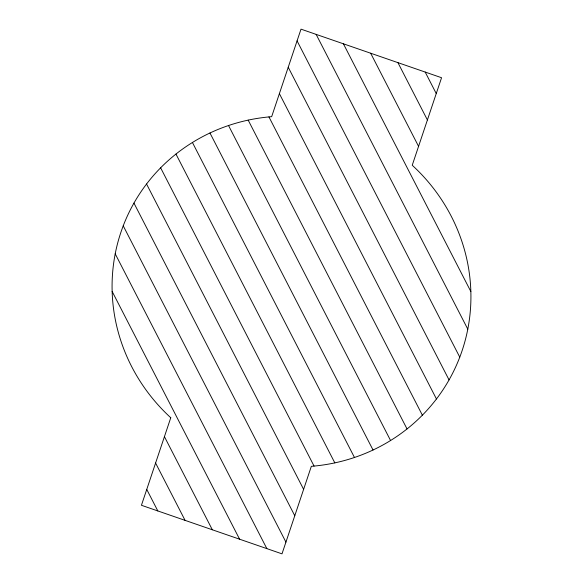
<?xml version="1.0" encoding="UTF-8"?>
<svg xmlns="http://www.w3.org/2000/svg" width="583" height="583" viewBox="0 0 583 583"><rect width="100%" height="100%" fill="white"/><g stroke="black" fill="none" stroke-linecap="round" stroke-linejoin="round"><path stroke-width="0.87" d="M425.189 72.066L436.252 93.572M397.927 62.643L427.412 119.96M370.664 53.221L418.565 146.348M343.402 43.805L470.853 291.558M316.139 34.382L467.792 329.176M297.068 40.883L459.768 357.168M288.228 67.264L449.048 379.897M279.381 93.652L436.448 398.976M268.938 116.921L422.369 415.183M248.176 120.127L407.036 428.942M228.536 125.527L390.566 440.508M209.96 132.99L373.04 450.01M192.434 142.492L354.464 457.473M175.964 154.058L334.824 462.873M160.631 167.817L314.062 466.079M146.552 184.024L303.619 489.348M133.952 203.103L294.772 515.736M123.232 225.832L285.932 542.117M115.208 253.824L266.861 548.618M112.147 291.442L239.598 539.195M164.435 436.652L212.336 529.779M155.588 463.04L185.073 520.357M146.748 489.429L157.811 510.934M170.768 417.741L141.436 505.279L281.997 553.85L311.337 466.32A180.679 174.106 26.1 0 0 462.173 350.478A180.679 174.106 26.1 0 0 412.232 165.259L441.564 77.721L301.003 29.15L271.663 116.68A180.679 174.106 26.1 0 0 120.827 232.522A180.679 174.106 26.1 0 0 170.768 417.741"/></g></svg>
